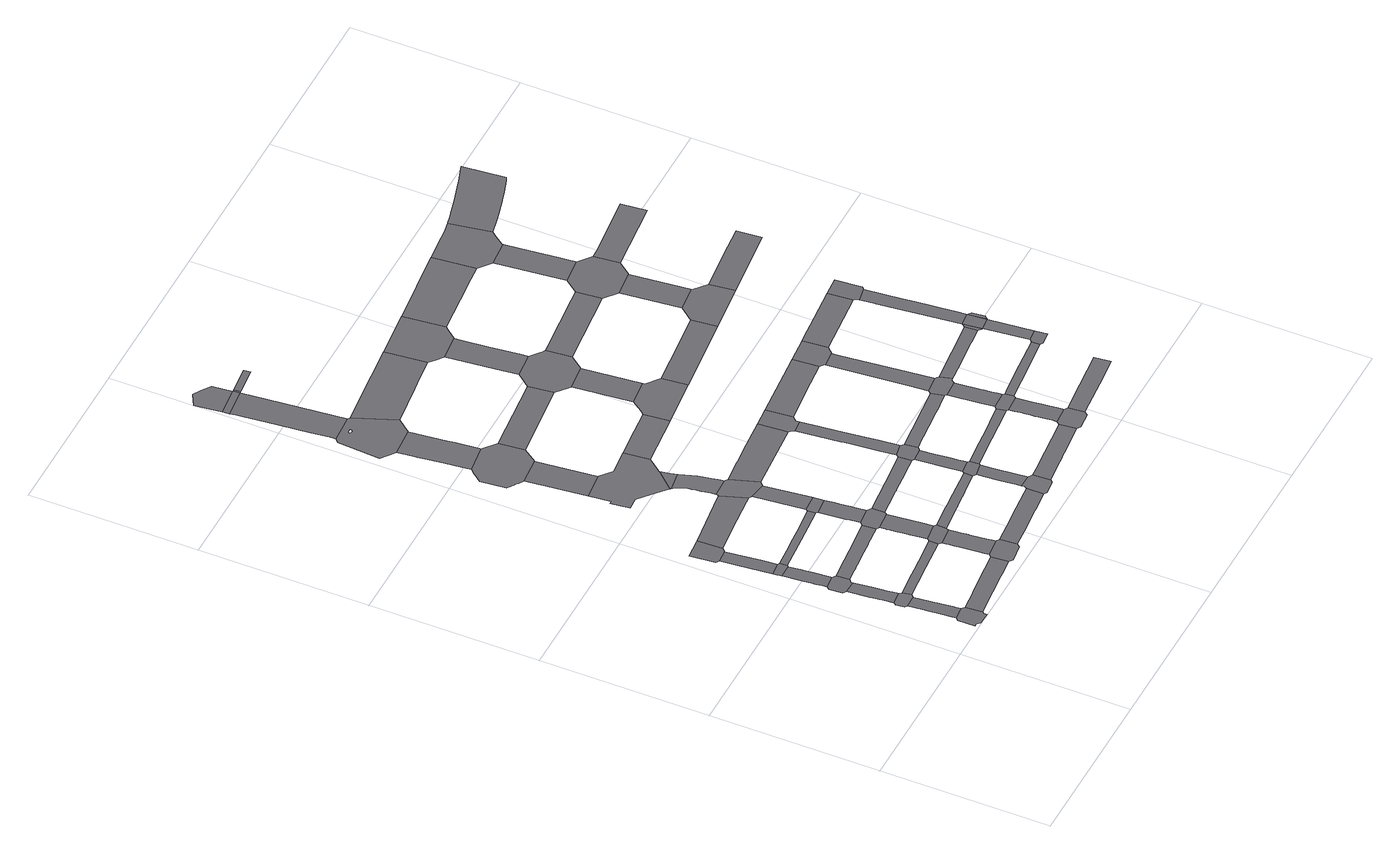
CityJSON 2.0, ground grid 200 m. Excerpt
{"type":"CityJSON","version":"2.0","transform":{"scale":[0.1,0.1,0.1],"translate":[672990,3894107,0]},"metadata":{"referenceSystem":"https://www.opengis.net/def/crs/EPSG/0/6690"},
"CityObjects":{
"road1":{"type":"Road","attributes":{"function":"9","usage":"9","RoadStructureAttribute.widthType":"9","RoadStructureAttribute.width":-9999,"RoadStructureAttribute.sectionType":"9"},"geometry":[{"type":"MultiSurface","lod":"1","boundaries":[[[0,1,2,3,4,5,6,7,8,9]]]}]},
"road2":{"type":"Road","attributes":{"function":"9","usage":"9","RoadStructureAttribute.widthType":"2","RoadStructureAttribute.width":14.71,"RoadStructureAttribute.sectionType":"1"},"geometry":[{"type":"MultiSurface","lod":"1","boundaries":[[[10,11,12,13,14,15,16,17,4,3,18,19,20,21,22,23,24,25,26,27]]]}]},
"road3":{"type":"Road","attributes":{"function":"9","usage":"9","RoadStructureAttribute.widthType":"9","RoadStructureAttribute.width":-9999,"RoadStructureAttribute.sectionType":"9"},"geometry":[{"type":"MultiSurface","lod":"1","boundaries":[[[28,29,30,31,27,26,32,33,34]]]}]},
"road4":{"type":"Road","attributes":{"function":"9","usage":"9","RoadStructureAttribute.widthType":"2","RoadStructureAttribute.width":14.71,"RoadStructureAttribute.sectionType":"1"},"geometry":[{"type":"MultiSurface","lod":"1","boundaries":[[[35,36,37,38,39,40,41,42,43,44,45,29,28]]]}]},
"road5":{"type":"Road","attributes":{"function":"9","usage":"9","RoadStructureAttribute.widthType":"9","RoadStructureAttribute.width":-9999,"RoadStructureAttribute.sectionType":"9"},"geometry":[{"type":"MultiSurface","lod":"1","boundaries":[[[46,47,40,39,48,49,50,51,52,53,54]]]}]},
"road6":{"type":"Road","attributes":{"function":"9","usage":"9","RoadStructureAttribute.widthType":"2","RoadStructureAttribute.width":14.71,"RoadStructureAttribute.sectionType":"1"},"geometry":[{"type":"MultiSurface","lod":"1","boundaries":[[[52,55,56,57,58,59,60,61,62,63,64,65,66,67,68,53]]]}]},
"road7":{"type":"Road","attributes":{"function":"9","usage":"9","RoadStructureAttribute.widthType":"9","RoadStructureAttribute.width":-9999,"RoadStructureAttribute.sectionType":"9"},"geometry":[{"type":"MultiSurface","lod":"1","boundaries":[[[69,70,71,72,73,59,58,74]]]}]},
"road8":{"type":"Road","attributes":{"function":"9","usage":"9","RoadStructureAttribute.widthType":"2","RoadStructureAttribute.width":14.71,"RoadStructureAttribute.sectionType":"1"},"geometry":[{"type":"MultiSurface","lod":"1","boundaries":[[[75,76,77,78,71,70]]]}]},
"road9":{"type":"Road","attributes":{"function":"9","usage":"9","RoadStructureAttribute.widthType":"1","RoadStructureAttribute.width":20.08,"RoadStructureAttribute.sectionType":"1"},"geometry":[{"type":"MultiSurface","lod":"1","boundaries":[[[79,80,81,82,83,2,1,84,85,86,87,88,89,90,91]]]}]},
"road10":{"type":"Road","attributes":{"function":"9","usage":"9","RoadStructureAttribute.widthType":"9","RoadStructureAttribute.width":-9999,"RoadStructureAttribute.sectionType":"9"},"geometry":[{"type":"MultiSurface","lod":"1","boundaries":[[[77,76,92,93,94,95,96]]]}]},
"road11":{"type":"Road","attributes":{"function":"9","usage":"9","RoadStructureAttribute.widthType":"2","RoadStructureAttribute.width":9.27,"RoadStructureAttribute.sectionType":"1"},"geometry":[{"type":"MultiSurface","lod":"1","boundaries":[[[33,97,98,99,100,101,102,103,104,105,34]]]}]},
"road12":{"type":"Road","attributes":{"function":"9","usage":"9","RoadStructureAttribute.widthType":"2","RoadStructureAttribute.width":13.05,"RoadStructureAttribute.sectionType":"1"},"geometry":[{"type":"MultiSurface","lod":"1","boundaries":[[[50,106,107,108,109,110,111,112,113,114,115,116,117,118,119,120,121,122,51]]]}]},
"road13":{"type":"Road","attributes":{"function":"9","usage":"9","RoadStructureAttribute.widthType":"2","RoadStructureAttribute.width":8,"RoadStructureAttribute.sectionType":"1"},"geometry":[{"type":"MultiSurface","lod":"1","boundaries":[[[123,124,125,126,127,128,129,130,131,132,69,74]]]}]},
"road14":{"type":"Road","attributes":{"function":"9","usage":"9","RoadStructureAttribute.widthType":"9","RoadStructureAttribute.width":-9999,"RoadStructureAttribute.sectionType":"9"},"geometry":[{"type":"MultiSurface","lod":"1","boundaries":[[[90,133,134,135,136,137,138,91]]]}]},
"road15":{"type":"Road","attributes":{"function":"1","usage":"2","RoadStructureAttribute.widthType":"1","RoadStructureAttribute.width":35.46,"RoadStructureAttribute.sectionType":"7"},"geometry":[{"type":"MultiSurface","lod":"1","boundaries":[[[139,140,141,93,92,142,143,144]]]}]},
"road16":{"type":"Road","attributes":{"function":"9","usage":"9","RoadStructureAttribute.widthType":"1","RoadStructureAttribute.width":19.36,"RoadStructureAttribute.sectionType":"1"},"geometry":[{"type":"MultiSurface","lod":"1","boundaries":[[[137,145,146,147,148,149,150,151,152,153,154,155,156,157,158,159,160,161,138]]]}]},
"road17":{"type":"Road","attributes":{"function":"9","usage":"9","RoadStructureAttribute.widthType":"9","RoadStructureAttribute.width":-9999,"RoadStructureAttribute.sectionType":"9"},"geometry":[{"type":"MultiSurface","lod":"1","boundaries":[[[162,163,164,165,102,101,153,152,166,167]]]}]},
"road18":{"type":"Road","attributes":{"function":"9","usage":"9","RoadStructureAttribute.widthType":"1","RoadStructureAttribute.width":19.36,"RoadStructureAttribute.sectionType":"1"},"geometry":[{"type":"MultiSurface","lod":"1","boundaries":[[[168,169,170,171,172,173,174,175,176,177,178,179,165,164,180,181]]]}]},
"road19":{"type":"Road","attributes":{"function":"9","usage":"9","RoadStructureAttribute.widthType":"9","RoadStructureAttribute.width":-9999,"RoadStructureAttribute.sectionType":"9"},"geometry":[{"type":"MultiSurface","lod":"1","boundaries":[[[182,118,117,168,181,183,184,185,186]]]}]},
"road20":{"type":"Road","attributes":{"function":"9","usage":"9","RoadStructureAttribute.widthType":"1","RoadStructureAttribute.width":19.36,"RoadStructureAttribute.sectionType":"1"},"geometry":[{"type":"MultiSurface","lod":"1","boundaries":[[[187,188,189,190,191,192,193,194,195,182,186]]]}]},
"road21":{"type":"Road","attributes":{"function":"9","usage":"9","RoadStructureAttribute.widthType":"9","RoadStructureAttribute.width":-9999,"RoadStructureAttribute.sectionType":"9"},"geometry":[{"type":"MultiSurface","lod":"1","boundaries":[[[126,192,191,196,197,198,199,127]]]}]},
"road22":{"type":"Road","attributes":{"function":"9","usage":"9","RoadStructureAttribute.widthType":"1","RoadStructureAttribute.width":29.69,"RoadStructureAttribute.sectionType":"1"},"geometry":[{"type":"MultiSurface","lod":"1","boundaries":[[[200,201,202,203,204,205]]]}]},
"road23":{"type":"Road","attributes":{"function":"9","usage":"9","RoadStructureAttribute.widthType":"9","RoadStructureAttribute.width":-9999,"RoadStructureAttribute.sectionType":"9"},"geometry":[{"type":"MultiSurface","lod":"1","boundaries":[[[206,207,208,209,210,211,200,205,212,213,214,215,216,217,218,219,220,221]]]}]},
"road24":{"type":"Road","attributes":{"function":"9","usage":"9","RoadStructureAttribute.widthType":"1","RoadStructureAttribute.width":19.36,"RoadStructureAttribute.sectionType":"1"},"geometry":[{"type":"MultiSurface","lod":"1","boundaries":[[[222,223,199,198,224,225]]]}]},
"road25":{"type":"Road","attributes":{"function":"9","usage":"9","RoadStructureAttribute.widthType":"9","RoadStructureAttribute.width":-9999,"RoadStructureAttribute.sectionType":"9"},"geometry":[{"type":"MultiSurface","lod":"1","boundaries":[[[226,227,228,229,230,231,232,233,234,202,201,235,236,237,238]]]}]},
"road26":{"type":"Road","attributes":{"function":"9","usage":"9","RoadStructureAttribute.widthType":"9","RoadStructureAttribute.width":-9999,"RoadStructureAttribute.sectionType":"9"},"geometry":[{"type":"MultiSurface","lod":"1","boundaries":[[[239,240,241,242,139,144,222,225,243,244]]]}]},
"road27":{"type":"Road","attributes":{"function":"9","usage":"9","RoadStructureAttribute.widthType":"1","RoadStructureAttribute.width":17.79,"RoadStructureAttribute.sectionType":"1"},"geometry":[{"type":"MultiSurface","lod":"1","boundaries":[[[245,246,247,248,249,250,251,252,253,254,255,256,257,241,240,258,259,260,261,262,263]]]}]},
"road28":{"type":"Road","attributes":{"function":"9","usage":"9","RoadStructureAttribute.widthType":"1","RoadStructureAttribute.width":20.08,"RoadStructureAttribute.sectionType":"1"},"geometry":[{"type":"MultiSurface","lod":"1","boundaries":[[[264,265,266,267,268,136,135,269,270,271,272,273,274,275,276]]]}]},
"road29":{"type":"Road","attributes":{"function":"9","usage":"9","RoadStructureAttribute.widthType":"1","RoadStructureAttribute.width":17.79,"RoadStructureAttribute.sectionType":"1"},"geometry":[{"type":"MultiSurface","lod":"1","boundaries":[[[277,221,220,278,245,263]]]}]},
"road30":{"type":"Road","attributes":{"function":"9","usage":"9","RoadStructureAttribute.widthType":"1","RoadStructureAttribute.width":23.61,"RoadStructureAttribute.sectionType":"1"},"geometry":[{"type":"MultiSurface","lod":"1","boundaries":[[[237,279,280,281,282,283,284,285,286,287,288,238]]]}]},
"road31":{"type":"Road","attributes":{"function":"9","usage":"9","RoadStructureAttribute.widthType":"2","RoadStructureAttribute.width":9.52,"RoadStructureAttribute.sectionType":"1"},"geometry":[{"type":"MultiSurface","lod":"1","boundaries":[[[289,290,291,292,293,162,167,294,295,296,297,298,299,300,301,302]]]}]},
"road32":{"type":"Road","attributes":{"function":"9","usage":"9","RoadStructureAttribute.widthType":"9","RoadStructureAttribute.width":-9999,"RoadStructureAttribute.sectionType":"9"},"geometry":[{"type":"MultiSurface","lod":"1","boundaries":[[[303,282,281,304,305,306,307,308,309],[310,311,312,313,314,315,316,317,318,319,320,321,322,323,324,325,326,327,328,329,330]]]}]},
"road33":{"type":"Road","attributes":{"function":"9","usage":"9","RoadStructureAttribute.widthType":"2","RoadStructureAttribute.width":12.75,"RoadStructureAttribute.sectionType":"1"},"geometry":[{"type":"MultiSurface","lod":"1","boundaries":[[[184,331,332,333,334,335,336,337,338,339,340,341,342,343,344,345,346,347,348,185]]]}]},
"road34":{"type":"Road","attributes":{"function":"9","usage":"9","RoadStructureAttribute.widthType":"1","RoadStructureAttribute.width":27.52,"RoadStructureAttribute.sectionType":"1"},"geometry":[{"type":"MultiSurface","lod":"1","boundaries":[[[349,350,351,352,353,308,307,354,355,356,357]]]}]},
"road35":{"type":"Road","attributes":{"function":"9","usage":"9","RoadStructureAttribute.widthType":"9","RoadStructureAttribute.width":-9999,"RoadStructureAttribute.sectionType":"9"},"geometry":[{"type":"MultiSurface","lod":"1","boundaries":[[[358,359,360,357,356,361]]]}]},
"road36":{"type":"Road","attributes":{"function":"1","usage":"2","RoadStructureAttribute.widthType":"1","RoadStructureAttribute.width":35.46,"RoadStructureAttribute.sectionType":"7"},"geometry":[{"type":"MultiSurface","lod":"1","boundaries":[[[362,363,364,365,366,367,368,369,370,371,372,239,244]]]}]},
"road37":{"type":"Road","attributes":{"function":"9","usage":"9","RoadStructureAttribute.widthType":"9","RoadStructureAttribute.width":-9999,"RoadStructureAttribute.sectionType":"9"},"geometry":[{"type":"MultiSurface","lod":"1","boundaries":[[[373,374,375,276,275,376,377,378,379]]]}]},
"road38":{"type":"Road","attributes":{"function":"9","usage":"9","RoadStructureAttribute.widthType":"1","RoadStructureAttribute.width":27.52,"RoadStructureAttribute.sectionType":"1"},"geometry":[{"type":"MultiSurface","lod":"1","boundaries":[[[380,381,382,383,384,385,360,359]]]}]},
"road39":{"type":"Road","attributes":{"function":"9","usage":"9","RoadStructureAttribute.widthType":"2","RoadStructureAttribute.width":14.5,"RoadStructureAttribute.sectionType":"1"},"geometry":[{"type":"MultiSurface","lod":"1","boundaries":[[[386,387,388,389,390,391,392,393,374,373,394,395,396,397,398]]]}]},
"road40":{"type":"Road","attributes":{"function":"9","usage":"9","RoadStructureAttribute.widthType":"1","RoadStructureAttribute.width":29.69,"RoadStructureAttribute.sectionType":"1"},"geometry":[{"type":"MultiSurface","lod":"1","boundaries":[[[208,399,400,401,209]]]}]},
"road41":{"type":"Road","attributes":{"function":"9","usage":"9","RoadStructureAttribute.widthType":"9","RoadStructureAttribute.width":-9999,"RoadStructureAttribute.sectionType":"9"},"geometry":[{"type":"MultiSurface","lod":"1","boundaries":[[[397,402,403,404,405,406,289,302,398]]]}]},
"road42":{"type":"Road","attributes":{"function":"9","usage":"9","RoadStructureAttribute.widthType":"9","RoadStructureAttribute.width":-9999,"RoadStructureAttribute.sectionType":"1"},"geometry":[{"type":"MultiSurface","lod":"1","boundaries":[[[407,361,356,408,409]]]}]},
"road43":{"type":"Road","attributes":{"function":"9","usage":"9","RoadStructureAttribute.widthType":"1","RoadStructureAttribute.width":29.49,"RoadStructureAttribute.sectionType":"1"},"geometry":[{"type":"MultiSurface","lod":"1","boundaries":[[[410,236,235,411]]]}]},
"road44":{"type":"Road","attributes":{"function":"9","usage":"9","RoadStructureAttribute.widthType":"2","RoadStructureAttribute.width":14.5,"RoadStructureAttribute.sectionType":"1"},"geometry":[{"type":"MultiSurface","lod":"1","boundaries":[[[412,413,405,404,414,415,416,417,418,419,420,421]]]}]},
"road45":{"type":"Road","attributes":{"function":"9","usage":"9","RoadStructureAttribute.widthType":"9","RoadStructureAttribute.width":-9999,"RoadStructureAttribute.sectionType":"9"},"geometry":[{"type":"MultiSurface","lod":"1","boundaries":[[[422,423,340,339,421,420,424,425]]]}]},
"road46":{"type":"Road","attributes":{"function":"9","usage":"9","RoadStructureAttribute.widthType":"9","RoadStructureAttribute.width":-9999,"RoadStructureAttribute.sectionType":"1"},"geometry":[{"type":"MultiSurface","lod":"1","boundaries":[[[426,427,407,409]]]}]},
"road47":{"type":"Road","attributes":{"function":"9","usage":"9","RoadStructureAttribute.widthType":"2","RoadStructureAttribute.width":14.5,"RoadStructureAttribute.sectionType":"1"},"geometry":[{"type":"MultiSurface","lod":"1","boundaries":[[[428,429,430,431,432,433,434,435,436,437,438,439,440,423,422]]]}]},
"road48":{"type":"Road","attributes":{"function":"3","usage":"1","RoadStructureAttribute.widthType":"1","RoadStructureAttribute.width":48.01,"RoadStructureAttribute.sectionType":"1"},"geometry":[{"type":"MultiSurface","lod":"1","boundaries":[[[441,442,443,444,445,306,305]]]}]},
"road49":{"type":"Road","attributes":{"function":"9","usage":"9","RoadStructureAttribute.widthType":"1","RoadStructureAttribute.width":20.08,"RoadStructureAttribute.sectionType":"1"},"geometry":[{"type":"MultiSurface","lod":"1","boundaries":[[[378,446,447,448,449,450,451,452,453,454,455,456,457,458,459,460,461,462,463,464,465,466,379]]]}]},
"road50":{"type":"Road","attributes":{"function":"9","usage":"9","RoadStructureAttribute.widthType":"9","RoadStructureAttribute.width":-9999,"RoadStructureAttribute.sectionType":"9"},"geometry":[{"type":"MultiSurface","lod":"1","boundaries":[[[467,364,363,468,433,432,469,470]]]}]},
"road51":{"type":"Road","attributes":{"function":"9","usage":"9","RoadStructureAttribute.widthType":"2","RoadStructureAttribute.width":9.49,"RoadStructureAttribute.sectionType":"1"},"geometry":[{"type":"MultiSurface","lod":"1","boundaries":[[[471,472,473,474,403,402,475,476,477,478,479,480,481]]]}]},
"road52":{"type":"Road","attributes":{"function":"9","usage":"9","RoadStructureAttribute.widthType":"9","RoadStructureAttribute.width":-9999,"RoadStructureAttribute.sectionType":"9"},"geometry":[{"type":"MultiSurface","lod":"1","boundaries":[[[482,483,400,399,484,485,486,487,488]]]}]},
"road53":{"type":"Road","attributes":{"function":"9","usage":"9","RoadStructureAttribute.widthType":"2","RoadStructureAttribute.width":12.72,"RoadStructureAttribute.sectionType":"1"},"geometry":[{"type":"MultiSurface","lod":"1","boundaries":[[[424,489,490,491,492,493,494,495,496,497,498,499,500,501,502,503,504,505,506,507,508,509,425]]]}]},
"road54":{"type":"Road","attributes":{"function":"9","usage":"9","RoadStructureAttribute.widthType":"1","RoadStructureAttribute.width":21,"RoadStructureAttribute.sectionType":"1"},"geometry":[{"type":"MultiSurface","lod":"1","boundaries":[[[510,511,512,482,488]]]}]},
"road55":{"type":"Road","attributes":{"function":"9","usage":"9","RoadStructureAttribute.widthType":"9","RoadStructureAttribute.width":-9999,"RoadStructureAttribute.sectionType":"9"},"geometry":[{"type":"MultiSurface","lod":"1","boundaries":[[[513,511,510,514,515,516,517,518,519,520,410,411]]]}]},
"road56":{"type":"Road","attributes":{"function":"9","usage":"9","RoadStructureAttribute.widthType":"9","RoadStructureAttribute.width":-9999,"RoadStructureAttribute.sectionType":"9"},"geometry":[{"type":"MultiSurface","lod":"1","boundaries":[[[521,522,523,524,525,526,456,455]]]}]},
"road57":{"type":"Road","attributes":{"function":"9","usage":"2","RoadStructureAttribute.widthType":"1","RoadStructureAttribute.width":35.46,"RoadStructureAttribute.sectionType":"1"},"geometry":[{"type":"MultiSurface","lod":"1","boundaries":[[[527,528,529,530,467,470]]]}]},
"road58":{"type":"Road","attributes":{"function":"9","usage":"9","RoadStructureAttribute.widthType":"1","RoadStructureAttribute.width":21.69,"RoadStructureAttribute.sectionType":"1"},"geometry":[{"type":"MultiSurface","lod":"1","boundaries":[[[531,532,520,519,533,534,535,536,537]]]}]},
"road59":{"type":"Road","attributes":{"function":"9","usage":"9","RoadStructureAttribute.widthType":"1","RoadStructureAttribute.width":18.68,"RoadStructureAttribute.sectionType":"1"},"geometry":[{"type":"MultiSurface","lod":"1","boundaries":[[[525,538,539,540,541,542,543,544,545,546,547,548,549,550,551,552,553,526]]]}]},
"road60":{"type":"Road","attributes":{"function":"9","usage":"9","RoadStructureAttribute.widthType":"9","RoadStructureAttribute.width":-9999,"RoadStructureAttribute.sectionType":"9"},"geometry":[{"type":"MultiSurface","lod":"1","boundaries":[[[554,471,481,544,543,555,556,557,558]]]}]},
"road61":{"type":"Road","attributes":{"function":"9","usage":"9","RoadStructureAttribute.widthType":"9","RoadStructureAttribute.width":-9999,"RoadStructureAttribute.sectionType":"9"},"geometry":[{"type":"MultiSurface","lod":"1","boundaries":[[[559,560,561,562,444,443,563,531,537]]]}]},
"road62":{"type":"Road","attributes":{"function":"9","usage":"9","RoadStructureAttribute.widthType":"1","RoadStructureAttribute.width":18.68,"RoadStructureAttribute.sectionType":"1"},"geometry":[{"type":"MultiSurface","lod":"1","boundaries":[[[564,565,566,567,568,569,570,554,558]]]}]},
"road63":{"type":"Road","attributes":{"function":"9","usage":"9","RoadStructureAttribute.widthType":"9","RoadStructureAttribute.width":-9999,"RoadStructureAttribute.sectionType":"9"},"geometry":[{"type":"MultiSurface","lod":"1","boundaries":[[[502,501,569,568,571,572,573,574,575,576,577]]]}]},
"road64":{"type":"Road","attributes":{"function":"9","usage":"9","RoadStructureAttribute.widthType":"1","RoadStructureAttribute.width":29.69,"RoadStructureAttribute.sectionType":"1"},"geometry":[{"type":"MultiSurface","lod":"1","boundaries":[[[578,486,485,579,580,581,582]]]}]},
"road65":{"type":"Road","attributes":{"function":"9","usage":"9","RoadStructureAttribute.widthType":"1","RoadStructureAttribute.width":18.68,"RoadStructureAttribute.sectionType":"1"},"geometry":[{"type":"MultiSurface","lod":"1","boundaries":[[[583,584,585,577,576,586,587,588,589,590,591]]]}]},
"road66":{"type":"Road","attributes":{"function":"9","usage":"9","RoadStructureAttribute.widthType":"1","RoadStructureAttribute.width":20.08,"RoadStructureAttribute.sectionType":"1"},"geometry":[{"type":"MultiSurface","lod":"1","boundaries":[[[523,592,593,594,595,596,597,598,599,600,601,602,603,524]]]}]},
"road67":{"type":"Road","attributes":{"function":"9","usage":"9","RoadStructureAttribute.widthType":"9","RoadStructureAttribute.width":-9999,"RoadStructureAttribute.sectionType":"9"},"geometry":[{"type":"MultiSurface","lod":"1","boundaries":[[[604,605,606,529,528,607,583,591]]]}]},
"road68":{"type":"Road","attributes":{"function":"9","usage":"9","RoadStructureAttribute.widthType":"1","RoadStructureAttribute.width":29.49,"RoadStructureAttribute.sectionType":"1"},"geometry":[{"type":"MultiSurface","lod":"1","boundaries":[[[608,609,610,515,514,611,612]]]}]},
"road69":{"type":"Road","attributes":{"function":"9","usage":"9","RoadStructureAttribute.widthType":"2","RoadStructureAttribute.width":9.22,"RoadStructureAttribute.sectionType":"1"},"geometry":[{"type":"MultiSurface","lod":"1","boundaries":[[[613,614,615,616,617,557,556,618,619,620,621,622]]]}]},
"road70":{"type":"Road","attributes":{"function":"9","usage":"9","RoadStructureAttribute.widthType":"2","RoadStructureAttribute.width":12.36,"RoadStructureAttribute.sectionType":"1"},"geometry":[{"type":"MultiSurface","lod":"1","boundaries":[[[623,574,573,624,625,626,627,628,629,630,631,632]]]}]},
"road71":{"type":"Road","attributes":{"function":"3","usage":"1","RoadStructureAttribute.widthType":"1","RoadStructureAttribute.width":48.01,"RoadStructureAttribute.sectionType":"1"},"geometry":[{"type":"MultiSurface","lod":"1","boundaries":[[[633,634,635,636,637,638,562,561]]]}]},
"road72":{"type":"Road","attributes":{"function":"9","usage":"2","RoadStructureAttribute.widthType":"1","RoadStructureAttribute.width":35.46,"RoadStructureAttribute.sectionType":"1"},"geometry":[{"type":"MultiSurface","lod":"1","boundaries":[[[639,640,641,642,606,605]]]}]},
"road73":{"type":"Road","attributes":{"function":"9","usage":"9","RoadStructureAttribute.widthType":"9","RoadStructureAttribute.width":-9999,"RoadStructureAttribute.sectionType":"9"},"geometry":[{"type":"MultiSurface","lod":"1","boundaries":[[[643,644,645,582,581,646,647]]]}]},
"road74":{"type":"Road","attributes":{"function":"9","usage":"9","RoadStructureAttribute.widthType":"9","RoadStructureAttribute.width":-9999,"RoadStructureAttribute.sectionType":"9"},"geometry":[{"type":"MultiSurface","lod":"1","boundaries":[[[648,649,650,651,613,622]]]}]},
"road75":{"type":"Road","attributes":{"function":"9","usage":"9","RoadStructureAttribute.widthType":"2","RoadStructureAttribute.width":12.36,"RoadStructureAttribute.sectionType":"1"},"geometry":[{"type":"MultiSurface","lod":"1","boundaries":[[[623,632,652,653]]]}]},
"road76":{"type":"Road","attributes":{"function":"9","usage":"9","RoadStructureAttribute.widthType":"1","RoadStructureAttribute.width":15.39,"RoadStructureAttribute.sectionType":"1"},"geometry":[{"type":"MultiSurface","lod":"1","boundaries":[[[654,655,651,650]]]}]},
"road77":{"type":"Road","attributes":{"function":"9","usage":"9","RoadStructureAttribute.widthType":"1","RoadStructureAttribute.width":21.24,"RoadStructureAttribute.sectionType":"1"},"geometry":[{"type":"MultiSurface","lod":"1","boundaries":[[[645,644,656,657]]]}]},
"road78":{"type":"Road","attributes":{"function":"9","usage":"9","RoadStructureAttribute.widthType":"1","RoadStructureAttribute.width":15.39,"RoadStructureAttribute.sectionType":"1"},"geometry":[{"type":"MultiSurface","lod":"1","boundaries":[[[658,655,654,659,660,653]]]}]},
"road79":{"type":"Road","attributes":{"function":"9","usage":"9","RoadStructureAttribute.widthType":"9","RoadStructureAttribute.width":-9999,"RoadStructureAttribute.sectionType":"9"},"geometry":[{"type":"MultiSurface","lod":"1","boundaries":[[[656,661,662,663,664,608,612,657]]]}]},
"road80":{"type":"Road","attributes":{"function":"9","usage":"9","RoadStructureAttribute.widthType":"2","RoadStructureAttribute.width":11.71,"RoadStructureAttribute.sectionType":"1"},"geometry":[{"type":"MultiSurface","lod":"1","boundaries":[[[665,660,666,667,668]]]}]},
"road81":{"type":"Road","attributes":{"function":"9","usage":"9","RoadStructureAttribute.widthType":"1","RoadStructureAttribute.width":15.39,"RoadStructureAttribute.sectionType":"1"},"geometry":[{"type":"MultiSurface","lod":"1","boundaries":[[[660,669,670,671,672,673,674,675,676,677,678,679,680,653]]]}]},
"road82":{"type":"Road","attributes":{"function":"9","usage":"9","RoadStructureAttribute.widthType":"1","RoadStructureAttribute.width":22.06,"RoadStructureAttribute.sectionType":"1"},"geometry":[{"type":"MultiSurface","lod":"1","boundaries":[[[663,681,682,683,684,685,664]]]}]},
"road83":{"type":"Road","attributes":{"function":"9","usage":"9","RoadStructureAttribute.widthType":"9","RoadStructureAttribute.width":-9999,"RoadStructureAttribute.sectionType":"9"},"geometry":[{"type":"MultiSurface","lod":"1","boundaries":[[[639,686,676,675,687,688,640]]]}]},
"road84":{"type":"Road","attributes":{"function":"9","usage":"9","RoadStructureAttribute.widthType":"9","RoadStructureAttribute.width":-9999,"RoadStructureAttribute.sectionType":"9"},"geometry":[{"type":"MultiSurface","lod":"1","boundaries":[[[689,690,691,692,693,636,635,685,684,694,695,696]]]}]},
"road85":{"type":"Road","attributes":{"function":"9","usage":"9","RoadStructureAttribute.widthType":"1","RoadStructureAttribute.width":29.69,"RoadStructureAttribute.sectionType":"1"},"geometry":[{"type":"MultiSurface","lod":"1","boundaries":[[[697,698,699,647,646]]]}]},
"road86":{"type":"Road","attributes":{"function":"9","usage":"9","RoadStructureAttribute.widthType":"1","RoadStructureAttribute.width":29.49,"RoadStructureAttribute.sectionType":"1"},"geometry":[{"type":"MultiSurface","lod":"1","boundaries":[[[661,700,701,702,662]]]}]},
"road87":{"type":"Road","attributes":{"function":"3","usage":"1","RoadStructureAttribute.widthType":"1","RoadStructureAttribute.width":48.01,"RoadStructureAttribute.sectionType":"1"},"geometry":[{"type":"MultiSurface","lod":"1","boundaries":[[[703,704,705,706,707,708,709,710,689,696,711,712,713,714,715,716,717,718,719,720]]]}]}
},
"vertices":[
[679,47,0],[698,67,0],[682,262,0],[648,296,0],[498,276,0],[465,248,0],[469,43,0],[500,46,0],[538,12,0],[680,6,0],
[452,728,0],[455,710,0],[460,657,0],[464,616,0],[466,594,0],[478,475,0],[484,412,0],[490,349,0],[641,354,0],[637,388,0],[629,464,0],[626,488,0],[623,517,0],[617,561,0],[616,572,0],[606,659,0],[587,828,0],[438,825,0],
[573,995,0],[422,975,0],[403,945,0],[414,845,0],[600,842,0],[618,861,0],[596,964,0],
[566,1067,0],[559,1127,0],[555,1163,0],[543,1278,0],[518,1499,0],[367,1507,0],[394,1242,0],[401,1182,0],[403,1157,0],[405,1136,0],[409,1104,0],
[328,1536,0],[343,1525,0],[515,1527,0],[529,1540,0],[548,1558,0],[534,1709,0],[500,1741,0],[344,1723,0],[316,1685,0],
[475,1977,0],[469,2036,0],[462,2095,0],[448,2232,0],[292,2225,0],[292,2222,0],[310,2048,0],[317,1981,0],[320,1951,0],[328,1883,0],[329,1868,0],[331,1846,0],[338,1779,0],[339,1776,0],
[454,2331,0],[433,2347,0],[281,2330,0],[286,2282,0],[286,2279,0],[463,2248,0],
[416,2521,0],[368,2940,0],[219,2927,0],[240,2723,0],
[1306,330,0],[993,296,0],[920,288,0],[805,276,0],[729,268,0],[1024,100,0],[1114,109,0],[1130,111,0],[1147,113,0],[1234,122,0],[1319,130,0],[1521,151,0],[1503,352,0],
[403,2981,0],[399,3278,0],[381,3276,0],[151,3251,0],[182,2957,0],
[980,896,0],[1059,904,0],[1152,913,0],[1199,918,0],[1445,942,0],[1451,1049,0],[1113,1015,0],[971,1001,0],[845,989,0],
[652,1568,0],[705,1573,0],[733,1575,0],[762,1578,0],[815,1583,0],[918,1593,0],[990,1599,0],[1126,1612,0],[1135,1613,0],[1194,1618,0],[1304,1629,0],[1377,1636,0],[1360,1792,0],[1205,1777,0],[1144,1771,0],[1099,1766,0],[637,1720,0],
[773,2274,0],[794,2275,0],[1079,2299,0],[1324,2319,0],[1315,2410,0],[1126,2393,0],[1079,2388,0],[984,2380,0],[790,2362,0],[663,2350,0],
[1563,117,0],[1773,142,0],[1805,180,0],[1788,380,0],[1751,404,0],[1533,378,0],
[1119,3366,0],[1099,3363,0],[683,3312,0],[724,3016,0],[1156,3059,0],[1232,3066,0],
[1745,454,0],[1738,515,0],[1715,704,0],[1714,714,0],[1711,738,0],[1704,797,0],[1697,862,0],[1688,932,0],[1481,912,0],[1486,863,0],[1487,852,0],[1489,831,0],[1494,774,0],[1500,720,0],[1515,562,0],[1522,496,0],[1528,431,0],
[1703,1081,0],[1690,1090,0],[1679,1105,0],[1471,1076,0],[1694,956,0],[1705,967,0],
[1410,1612,0],[1412,1591,0],[1418,1543,0],[1419,1532,0],[1421,1514,0],[1425,1477,0],[1430,1433,0],[1433,1412,0],[1439,1356,0],[1447,1285,0],[1449,1272,0],[1461,1163,0],[1666,1234,0],[1626,1629,0],
[1394,1825,0],[1633,1648,0],[1647,1665,0],[1644,1811,0],[1594,1850,0],
[1578,1990,0],[1574,2028,0],[1562,2134,0],[1554,2213,0],[1541,2324,0],[1342,2302,0],[1377,1987,0],[1379,1967,0],[1392,1847,0],
[1534,2388,0],[1530,2429,0],[1528,2449,0],[1333,2439,0],
[845,4655,0],[769,5360,0],[449,5332,0],[468,5167,0],[468,5163,0],[531,4619,0],
[1195,4101,0],[1208,4117,0],[1324,4262,0],[1294,4566,0],[1289,4565,0],[992,4536,0],[561,4360,0],[529,4359,0],[542,4241,0],[551,4156,0],[553,4136,0],[699,4143,0],[770,4084,0],[879,3985,0],[996,3881,0],[1193,4099,0],
[1268,3041,0],[1319,2575,0],[1499,2714,0],[1466,3011,0],
[352,5889,0],[342,5878,0],[281,5806,0],[238,5756,0],[275,5456,0],[286,5447,0],[353,5398,0],[371,5386,0],[393,5370,0],[890,5530,0],[858,5828,0],[707,5955,0],[371,5912,0],
[1397,3386,0],[1362,3406,0],[1136,3402,0],[1135,3387,0],[1487,3031,0],[1508,3052,0],
[1012,3866,0],[1022,3857,0],[1036,3839,0],[1046,3824,0],[1059,3800,0],[1072,3767,0],[1088,3707,0],[1092,3685,0],[1095,3668,0],[1103,3620,0],[1111,3563,0],[1117,3524,0],[1128,3457,0],[1348,3482,0],[1334,3558,0],[1319,3646,0],[1313,3677,0],[1305,3701,0],[1239,3901,0],
[2497,449,0],[2430,442,0],[2307,430,0],[2183,418,0],[2002,401,0],[2089,207,0],[2136,212,0],[2299,227,0],[2349,232,0],[2374,235,0],[2481,245,0],[2628,259,0],[2625,461,0],
[1213,3982,0],[1006,3872,0],
[671,6254,0],[661,6339,0],[610,6768,0],[270,6741,0],[294,6546,0],[298,6512,0],[309,6426,0],[316,6375,0],[335,6222,0],[359,6010,0],
[2555,1161,0],[2417,1149,0],[2097,1118,0],[2035,1113,0],[1992,1109,0],[2018,1001,0],[2044,1004,0],[2046,1004,0],[2069,1007,0],[2153,1016,0],[2273,1029,0],[2318,1034,0],[2340,1036,0],[2556,1059,0],
[108,6868,0],[670,6845,0],[739,6932,0],[543,7420,0],[515,7435,0],[190,7413,0],[144,7375,0],[373,7319,0],[365,7313,0],[359,7312,0],[355,7311,0],[346,7313,0],[344,7314,0],[338,7319,0],[333,7325,0],[331,7336,0],[333,7336,0],[334,7336,0],[336,7336,0],[339,7337,0],[342,7337,0],[343,7337,0],[344,7337,0],[348,7338,0],[373,7341,0],[379,7341,0],[379,7332,0],[378,7330,0],
[1780,1677,0],[1929,1692,0],[1978,1696,0],[1999,1698,0],[2027,1701,0],[2269,1724,0],[2372,1734,0],[2426,1739,0],[2494,1745,0],[2481,1902,0],[2257,1877,0],[2209,1872,0],[2060,1856,0],[1990,1848,0],[1965,1846,0],[1853,1833,0],[1830,1831,0],[1717,1819,0],
[64,8532,0],[74,8443,0],[102,8199,0],[160,7693,0],[183,7491,0],[426,8336,0],[396,8638,0],[396,8641,0],[56,8602,0],
[381,8718,0],[378,8718,0],[47,8680,0],[388,8719,0],
[2259,3115,0],[2337,3121,0],[2306,3468,0],[2141,3454,0],[1965,3438,0],[1902,3432,0],[1877,3430,0],[1705,3414,0],[1691,3413,0],[1641,3409,0],[1514,3397,0],
[2796,520,0],[2639,527,0],[2642,493,0],[2660,234,0],[2824,252,0],[2852,286,0],[2839,488,0],
[355,8957,0],[249,9028,0],[157,9085,0],[10,9005,0],[27,8861,0],[35,8783,0],
[2598,952,0],[2605,882,0],[2609,842,0],[2617,754,0],[2620,729,0],[2624,684,0],[2629,630,0],[2634,582,0],[2778,684,0],[2754,911,0],[2746,998,0],[2741,1058,0],[2591,1030,0],
[1953,4330,0],[1921,4628,0],[1644,4601,0],
[2754,1080,0],[2742,1184,0],[2726,1198,0],[2574,1184,0],[2567,1170,0],
[405,8720,0],[399,8641,0],[415,8643,0],
[1791,5926,0],[1823,5628,0],
[2536,1591,0],[2554,1396,0],[2720,1249,0],[2714,1309,0],[2708,1365,0],[2704,1412,0],[2703,1413,0],[2686,1586,0],[2674,1738,0],[2523,1725,0],
[2653,1958,0],[2504,1926,0],[2704,1773,0],[2690,1924,0],
[732,8675,0],[724,8752,0],
[2625,2211,0],[2610,2339,0],[2572,2679,0],[2551,2863,0],[2526,3080,0],[2382,3064,0],[2437,2548,0],[2439,2530,0],[2444,2489,0],[2447,2459,0],[2454,2391,0],[2459,2349,0],[2483,2121,0],
[1242,6990,0],[1327,7000,0],[1671,7039,0],[1618,7535,0],[822,7450,0],
[2944,296,0],[3142,316,0],[3174,320,0],[3227,325,0],[3290,332,0],[3336,337,0],[3386,342,0],[3465,350,0],[3515,355,0],[3691,377,0],[3669,569,0],[3430,546,0],[3326,536,0],[3261,529,0],[3259,529,0],[3214,525,0],[3170,520,0],[3148,518,0],[3088,512,0],[3024,506,0],[2939,498,0],
[2534,3489,0],[2351,3104,0],[2522,3122,0],[2563,3174,0],
[3598,1274,0],[3381,1251,0],[3155,1228,0],[2959,1207,0],[2981,1103,0],[3157,1121,0],[3312,1137,0],[3367,1143,0],[3470,1153,0],[3582,1165,0],[3624,1169,0],
[2054,4803,0],[1962,4680,0],[2150,4352,0],[2538,4394,0],[2505,4695,0],[2355,4813,0],[2352,4836,0],
[2763,1779,0],[2810,1784,0],[2874,1790,0],[3051,1808,0],[3102,1814,0],[3107,1814,0],[3142,1818,0],[3204,1824,0],[3270,1831,0],[3309,1835,0],[3387,1843,0],[3415,1845,0],[3552,1859,0],[3518,2009,0],[3381,1995,0],[3262,1983,0],[3175,1974,0],[3138,1970,0],[2931,1949,0],[2858,1941,0],[2824,1937,0],
[2277,5533,0],[1979,5498,0],[2011,5194,0],
[1942,5532,0],[2403,5688,0],[2371,5987,0],[2342,6010,0],[2326,6023,0],[2241,6092,0],[2215,6113,0],[1917,6082,0],
[3732,347,0],[3924,363,0],[3955,406,0],[3942,594,0],[3898,623,0],[3698,605,0],
[3111,3230,0],[3392,3260,0],[3365,3564,0],[3104,3540,0],
[1827,6913,0],[1887,6353,0],[2206,6196,0],[2172,6513,0],[2166,6562,0],[2132,6885,0],[2125,6945,0],
[3891,689,0],[3884,759,0],[3878,813,0],[3871,878,0],[3863,960,0],[3841,1164,0],[3643,1150,0],[3650,1086,0],[3658,1017,0],[3664,953,0],[3670,903,0],[3675,853,0],[3676,845,0],[3681,793,0],[3689,720,0],[3695,667,0],
[3629,1305,0],[3850,1177,0],[3860,1195,0],[3852,1293,0],[3830,1308,0],
[2170,7000,0],[2224,7067,0],[2251,7100,0],[2198,7598,0],[1733,6989,0],
[3823,1375,0],[3816,1436,0],[3808,1520,0],[3806,1536,0],[3772,1853,0],[3573,1838,0],[3614,1452,0],
[3789,1877,0],[3803,1895,0],[3825,1897,0],[3788,2038,0],[3773,2050,0],[3750,2067,0],[3547,2046,0],
[3078,4755,0],[3084,4453,0],[3381,4485,0],[3490,4497,0],[3457,4795,0],
[3442,3207,0],[3512,2437,0],[3528,2258,0],[3704,2504,0],[3698,2557,0],[3696,2578,0],[3636,3143,0],[3631,3188,0],[3628,3224,0],
[4420,448,0],[4510,457,0],[4563,463,0],[4720,479,0],[4782,485,0],[4763,680,0],[4558,659,0],[4551,658,0],[4476,650,0],[4421,645,0],[4312,633,0],[4156,616,0],
[3659,3257,0],[3699,3299,0],[3672,3592,0],[3442,3213,0],
[3325,6087,0],[3049,6058,0],[2821,6034,0],[3056,5757,0],[3357,5789,0],
[4699,1381,0],[4186,1330,0],[4139,1325,0],[4037,1313,0],[3928,1302,0],[3885,1197,0],[4006,1209,0],[4167,1225,0],[4168,1226,0],[4697,1286,0],
[4603,2124,0],[3864,1901,0],[3921,1906,0],[3983,1912,0],[4028,1917,0],[4184,1932,0],[4318,1944,0],[4399,1952,0],[4451,1957,0],[4613,1973,0],
[2696,7142,0],[3025,7174,0],[3208,7191,0],[3153,7700,0],[3014,7686,0],[2687,7650,0],
[4475,3368,0],[4449,3662,0],[3922,3614,0],[3758,3599,0],
[3892,4980,0],[3891,4990,0],[3585,4956,0],[4072,4561,0],[4040,4859,0],
[4735,1262,0],[4879,1277,0],[4864,1423,0],[4723,1409,0],
[4659,1937,0],[4634,2163,0],
[4810,1956,0],[4662,1938,0],
[3812,5695,0],[3512,5663,0],
[4661,1945,0],[4810,1958,0],[4790,2179,0],
[3938,5850,0],[3904,6151,0],[3751,6275,0],[3451,6243,0],
[4832,2148,0],[4814,1956,0],[4829,1975,0],[4847,1998,0],
[4776,2309,0],[4759,2478,0],[4757,2497,0],[4750,2569,0],[4729,2773,0],[4716,2900,0],[4671,3340,0],[4504,3306,0],[4516,3205,0],[4523,3137,0],[4525,3122,0],[4531,3071,0],
[3737,6415,0],[3730,6481,0],[3695,6817,0],[3666,7100,0],[3359,7068,0],
[4500,3338,0],[4695,3370,0],[4667,3681,0],
[3706,7769,0],[3663,7761,0],[3600,7750,0],[3475,7733,0],[3221,7708,0],[3664,7114,0],[3746,7221,0],[3790,7279,0],
[4938,4655,0],[4906,4948,0],[4646,4922,0],
[4791,5939,0],[4759,6238,0],[3993,6157,0],
[4568,8015,0],[4353,7945,0],[4317,7933,0],[4050,7855,0],[3940,7825,0],[3867,7806,0],[3825,7796,0],[3714,7770,0],[3972,7320,0],[4091,7346,0],[4160,7365,0],[4177,7370,0],[4271,7396,0],[4310,7407,0],[4365,7422,0],[4523,7471,0],[4570,7489,0],[4613,7508,0]
]}
